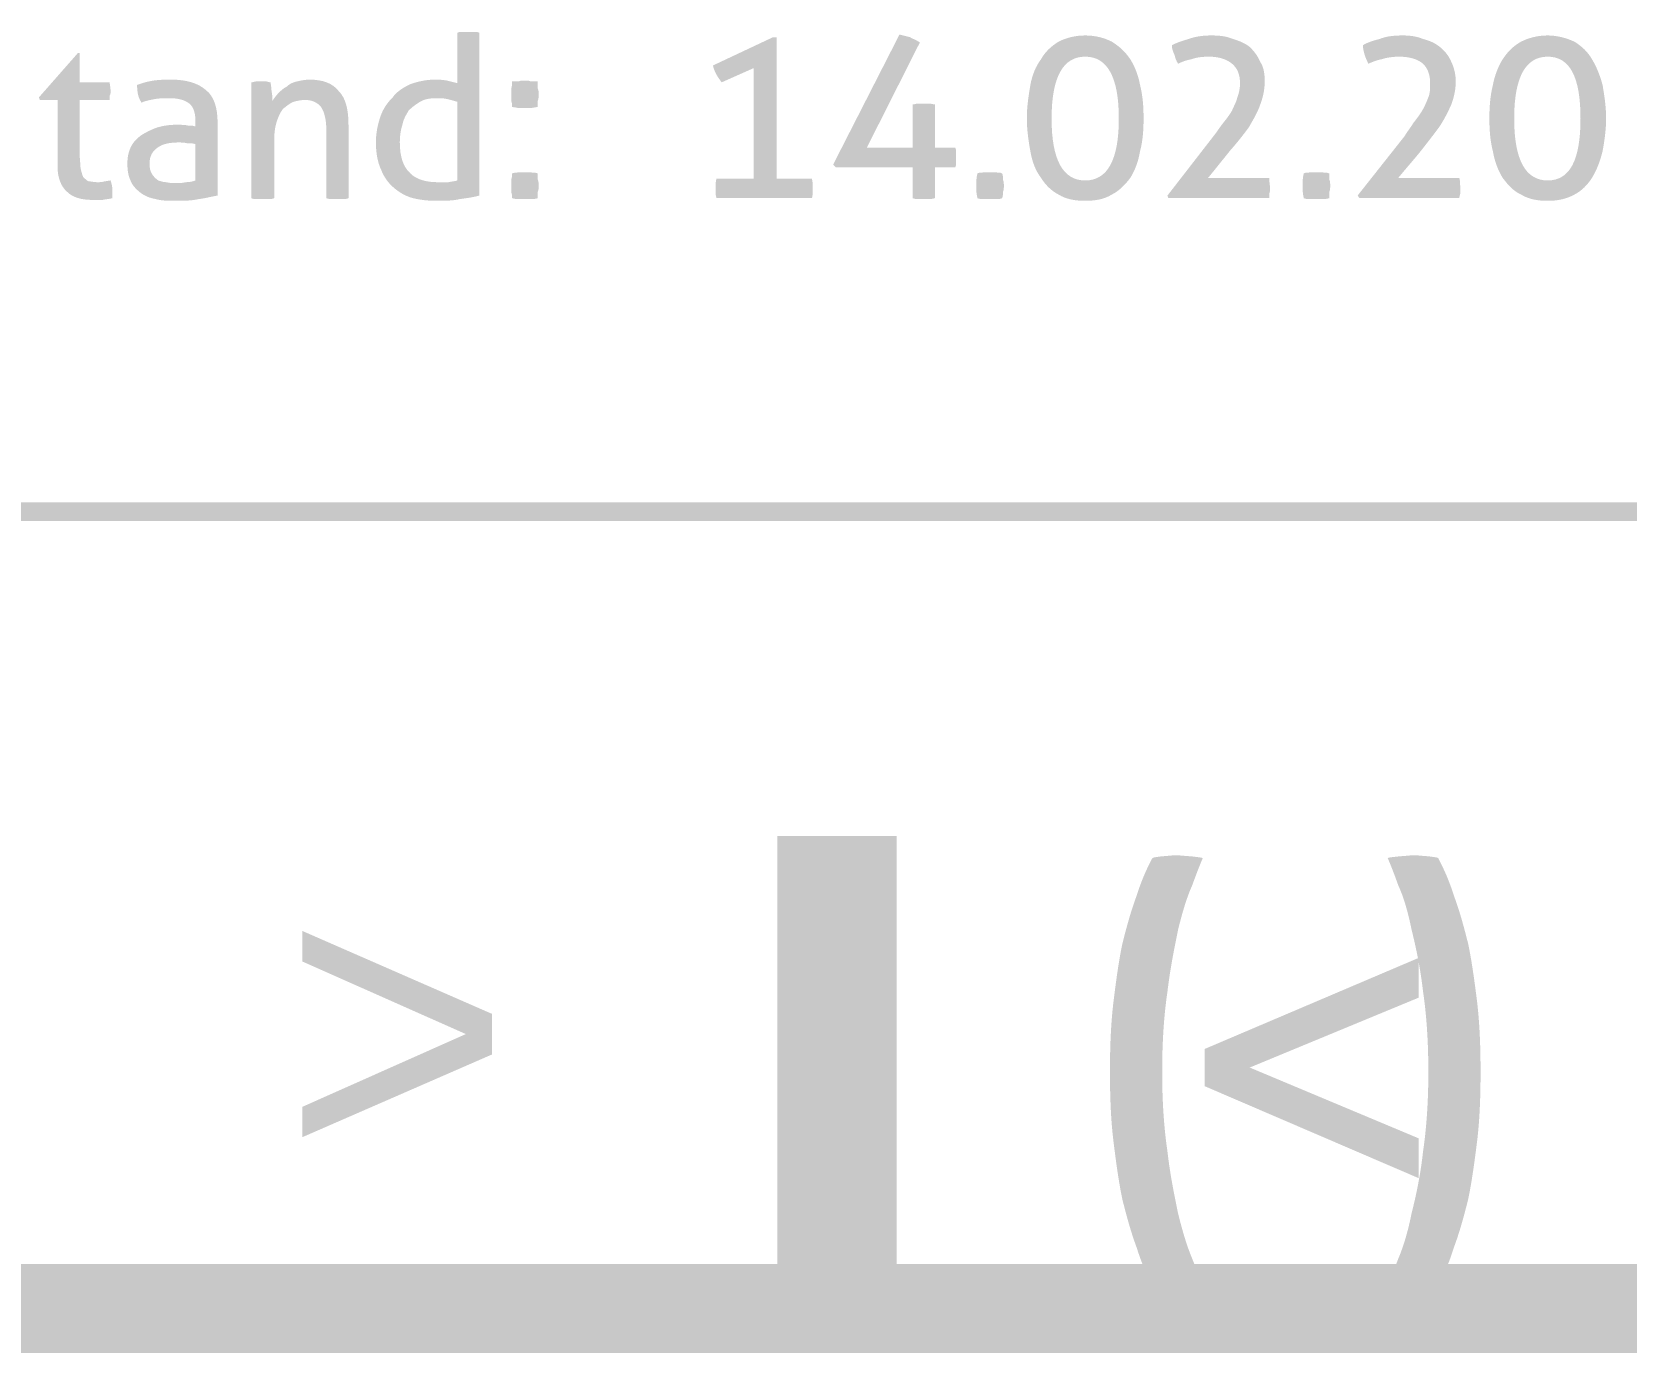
# Model space of a CAD drawing. Header units: millimetres. Extents: x 50 to 239, y 17 to 185.
# Drawn here: x 183.93 to 213.75, y 159.42 to 183.93 of the extents above; entities that cross this region are included whole.
import ezdxf

# ---------------------------------------------------------------- set-up
doc = ezdxf.new("R2010")
doc.units = ezdxf.units.MM
doc.header["$MEASUREMENT"] = 0
doc.layers.get('0').update_dxf_attribs({"linetype": 'CONTINUOUS'})
doc.styles.add('Arial0', font='arial.ttf', dxfattribs={"height": 6.6})

# ---------------------------------------------------------------- blocks, each defined once
blk = doc.blocks.new('MF11F5170')
at = {"true_color": 0x7f7f7f}
h = blk.add_hatch(color=0, dxfattribs=at)
edge = h.paths.add_edge_path()
edge.add_spline(control_points=[(204.891, 160.487), (204.775, 160.685), (204.676, 160.934), (204.593, 161.198), (204.593, 161.198), (204.494, 161.463), (204.411, 161.761), (204.328, 162.092), (204.328, 162.092), (204.262, 162.406), (204.212, 162.77), (204.163, 163.168), (204.163, 163.168), (204.113, 163.565), (204.096, 164.012), (204.096, 164.475), (204.096, 164.475), (204.096, 164.955), (204.113, 165.385), (204.163, 165.799), (204.163, 165.799), (204.212, 166.196), (204.262, 166.56), (204.328, 166.874), (204.328, 166.874), (204.411, 167.205), (204.494, 167.503), (204.593, 167.768), (204.593, 167.768), (204.676, 168.033), (204.775, 168.264), (204.891, 168.479), (204.891, 168.479), (204.924, 168.496), (204.99, 168.496), (205.073, 168.512), (205.073, 168.512), (205.155, 168.512), (205.238, 168.529), (205.337, 168.529), (205.337, 168.529), (205.42, 168.529), (205.519, 168.512), (205.602, 168.512), (205.602, 168.512), (205.701, 168.496), (205.768, 168.496), (205.834, 168.479), (205.834, 168.479), (205.784, 168.363), (205.718, 168.198), (205.635, 167.966), (205.635, 167.966), (205.536, 167.751), (205.453, 167.47), (205.371, 167.139), (205.371, 167.139), (205.304, 166.808), (205.222, 166.411), (205.172, 165.981), (205.172, 165.981), (205.106, 165.534), (205.073, 165.037), (205.073, 164.475), (205.073, 164.475), (205.073, 163.929), (205.106, 163.432), (205.172, 162.986), (205.172, 162.986), (205.222, 162.539), (205.304, 162.158), (205.371, 161.827), (205.371, 161.827), (205.453, 161.496), (205.536, 161.215), (205.635, 160.983), (205.635, 160.983), (205.718, 160.768), (205.784, 160.603), (205.834, 160.487), (205.834, 160.487), (205.768, 160.47), (205.701, 160.454), (205.602, 160.437), (205.602, 160.437), (205.519, 160.437), (205.42, 160.437), (205.337, 160.437), (205.337, 160.437), (205.238, 160.437), (205.155, 160.437), (205.073, 160.437), (205.073, 160.437), (204.99, 160.454), (204.924, 160.47), (204.891, 160.487)], knot_values=[0, 0, 0, 0, 0.010417, 0.010417, 0.010417, 0.010417, 0.020833, 0.020833, 0.020833, 0.020833, 0.03125, 0.03125, 0.03125, 0.03125, 0.041667, 0.041667, 0.041667, 0.041667, 0.052083, 0.052083, 0.052083, 0.052083, 0.0625, 0.0625, 0.0625, 0.0625, 0.072917, 0.072917, 0.072917, 0.072917, 0.083333, 0.083333, 0.083333, 0.083333, 0.09375, 0.09375, 0.09375, 0.09375, 0.104167, 0.104167, 0.104167, 0.104167, 0.114583, 0.114583, 0.114583, 0.114583, 0.125, 0.125, 0.125, 0.125, 0.135417, 0.135417, 0.135417, 0.135417, 0.145833, 0.145833, 0.145833, 0.145833, 0.15625, 0.15625, 0.15625, 0.15625, 0.166667, 0.166667, 0.166667, 0.166667, 0.177083, 0.177083, 0.177083, 0.177083, 0.1875, 0.1875, 0.1875, 0.1875, 0.197917, 0.197917, 0.197917, 0.197917, 0.208333, 0.208333, 0.208333, 0.208333, 0.21875, 0.21875, 0.21875, 0.21875, 0.229167, 0.229167, 0.229167, 0.229167, 0.239583, 0.239583, 0.239583, 0.239583, 1, 1, 1, 1], degree=3, periodic=0)
h = blk.add_hatch(color=0, dxfattribs=at)
edge = h.paths.add_edge_path()
edge.add_spline(control_points=[(209.292, 160.487), (209.342, 160.603), (209.408, 160.768), (209.491, 160.983), (209.491, 160.983), (209.59, 161.215), (209.673, 161.496), (209.739, 161.827), (209.739, 161.827), (209.822, 162.158), (209.905, 162.539), (209.954, 162.986), (209.954, 162.986), (210.02, 163.432), (210.053, 163.929), (210.053, 164.475), (210.053, 164.475), (210.053, 165.037), (210.02, 165.534), (209.954, 165.981), (209.954, 165.981), (209.905, 166.411), (209.822, 166.808), (209.739, 167.139), (209.739, 167.139), (209.673, 167.47), (209.59, 167.751), (209.491, 167.966), (209.491, 167.966), (209.408, 168.198), (209.342, 168.363), (209.292, 168.479), (209.292, 168.479), (209.342, 168.496), (209.425, 168.496), (209.524, 168.512), (209.524, 168.512), (209.607, 168.512), (209.689, 168.529), (209.789, 168.529), (209.789, 168.529), (209.888, 168.529), (209.971, 168.512), (210.053, 168.512), (210.053, 168.512), (210.136, 168.496), (210.202, 168.496), (210.235, 168.479), (210.235, 168.479), (210.351, 168.264), (210.451, 168.033), (210.533, 167.768), (210.533, 167.768), (210.633, 167.503), (210.715, 167.205), (210.798, 166.874), (210.798, 166.874), (210.864, 166.56), (210.914, 166.196), (210.964, 165.799), (210.964, 165.799), (211.013, 165.385), (211.03, 164.955), (211.03, 164.475), (211.03, 164.475), (211.03, 164.012), (211.013, 163.565), (210.964, 163.168), (210.964, 163.168), (210.914, 162.77), (210.864, 162.406), (210.798, 162.092), (210.798, 162.092), (210.715, 161.761), (210.633, 161.463), (210.533, 161.198), (210.533, 161.198), (210.451, 160.934), (210.351, 160.685), (210.235, 160.487), (210.235, 160.487), (210.202, 160.47), (210.136, 160.454), (210.053, 160.437), (210.053, 160.437), (209.971, 160.437), (209.888, 160.437), (209.789, 160.437), (209.789, 160.437), (209.689, 160.437), (209.607, 160.437), (209.524, 160.437), (209.524, 160.437), (209.425, 160.454), (209.342, 160.47), (209.292, 160.487)], knot_values=[0, 0, 0, 0, 0.010417, 0.010417, 0.010417, 0.010417, 0.020833, 0.020833, 0.020833, 0.020833, 0.03125, 0.03125, 0.03125, 0.03125, 0.041667, 0.041667, 0.041667, 0.041667, 0.052083, 0.052083, 0.052083, 0.052083, 0.0625, 0.0625, 0.0625, 0.0625, 0.072917, 0.072917, 0.072917, 0.072917, 0.083333, 0.083333, 0.083333, 0.083333, 0.09375, 0.09375, 0.09375, 0.09375, 0.104167, 0.104167, 0.104167, 0.104167, 0.114583, 0.114583, 0.114583, 0.114583, 0.125, 0.125, 0.125, 0.125, 0.135417, 0.135417, 0.135417, 0.135417, 0.145833, 0.145833, 0.145833, 0.145833, 0.15625, 0.15625, 0.15625, 0.15625, 0.166667, 0.166667, 0.166667, 0.166667, 0.177083, 0.177083, 0.177083, 0.177083, 0.1875, 0.1875, 0.1875, 0.1875, 0.197917, 0.197917, 0.197917, 0.197917, 0.208333, 0.208333, 0.208333, 0.208333, 0.21875, 0.21875, 0.21875, 0.21875, 0.229167, 0.229167, 0.229167, 0.229167, 0.239583, 0.239583, 0.239583, 0.239583, 1, 1, 1, 1], degree=3, periodic=0)

msp = doc.modelspace()

# ---------------------------------------------------------------- hatches: boundary and pattern name
at = {"true_color": 0x000007}
h = msp.add_hatch(color=0, dxfattribs=at)
edge = h.paths.add_edge_path()
edge.add_spline(control_points=[(191.884, 183.918), (191.917, 183.935), (191.951, 183.935), (191.984, 183.935), (191.984, 183.935), (192.033, 183.935), (192.066, 183.935), (192.083, 183.935), (192.083, 183.935), (192.116, 183.935), (192.149, 183.935), (192.199, 183.935), (192.199, 183.935), (192.232, 183.935), (192.265, 183.935), (192.298, 183.918)], knot_values=[0, 0, 0, 0, 0.0625, 0.0625, 0.0625, 0.0625, 0.125, 0.125, 0.125, 0.125, 0.1875, 0.1875, 0.1875, 0.1875, 1, 1, 1, 1], degree=3, periodic=0)
edge.add_line((192.298, 183.918), (192.298, 180.873))
edge.add_spline(control_points=[(192.298, 180.873), (192.182, 180.84), (192.066, 180.824), (191.934, 180.807), (191.934, 180.807), (191.802, 180.774), (191.653, 180.774), (191.487, 180.774), (191.487, 180.774), (191.338, 180.774), (191.189, 180.791), (191.057, 180.824), (191.057, 180.824), (190.925, 180.857), (190.809, 180.923), (190.693, 181.022), (190.693, 181.022), (190.594, 181.105), (190.511, 181.221), (190.461, 181.353), (190.461, 181.353), (190.395, 181.486), (190.362, 181.668), (190.362, 181.866), (190.362, 181.866), (190.362, 182.048), (190.395, 182.197), (190.445, 182.346), (190.445, 182.346), (190.494, 182.495), (190.577, 182.611), (190.676, 182.71), (190.676, 182.71), (190.759, 182.826), (190.875, 182.892), (191.007, 182.958), (191.007, 182.958), (191.156, 183.008), (191.305, 183.041), (191.454, 183.041), (191.454, 183.041), (191.537, 183.041), (191.603, 183.041), (191.686, 183.025), (191.686, 183.025), (191.752, 183.008), (191.818, 182.991), (191.884, 182.975)], knot_values=[0, 0, 0, 0, 0.020833, 0.020833, 0.020833, 0.020833, 0.041667, 0.041667, 0.041667, 0.041667, 0.0625, 0.0625, 0.0625, 0.0625, 0.083333, 0.083333, 0.083333, 0.083333, 0.104167, 0.104167, 0.104167, 0.104167, 0.125, 0.125, 0.125, 0.125, 0.145833, 0.145833, 0.145833, 0.145833, 0.166667, 0.166667, 0.166667, 0.166667, 0.1875, 0.1875, 0.1875, 0.1875, 0.208333, 0.208333, 0.208333, 0.208333, 0.229167, 0.229167, 0.229167, 0.229167, 1, 1, 1, 1], degree=3, periodic=0)
edge.add_line((191.884, 182.975), (191.884, 183.918))
edge = h.paths.add_edge_path()
edge.add_spline(control_points=[(191.884, 182.627), (191.818, 182.644), (191.769, 182.661), (191.702, 182.677), (191.702, 182.677), (191.636, 182.694), (191.57, 182.694), (191.487, 182.694), (191.487, 182.694), (191.371, 182.694), (191.272, 182.677), (191.189, 182.627), (191.189, 182.627), (191.107, 182.578), (191.04, 182.528), (190.974, 182.462), (190.974, 182.462), (190.925, 182.379), (190.875, 182.296), (190.858, 182.197), (190.858, 182.197), (190.825, 182.098), (190.809, 181.982), (190.809, 181.866), (190.809, 181.866), (190.809, 181.601), (190.875, 181.403), (191.007, 181.287), (191.007, 181.287), (191.123, 181.171), (191.305, 181.122), (191.52, 181.122), (191.52, 181.122), (191.586, 181.122), (191.653, 181.122), (191.719, 181.122), (191.719, 181.122), (191.785, 181.138), (191.835, 181.138), (191.884, 181.155)], knot_values=[0, 0, 0, 0, 0.025, 0.025, 0.025, 0.025, 0.05, 0.05, 0.05, 0.05, 0.075, 0.075, 0.075, 0.075, 0.1, 0.1, 0.1, 0.1, 0.125, 0.125, 0.125, 0.125, 0.15, 0.15, 0.15, 0.15, 0.175, 0.175, 0.175, 0.175, 0.2, 0.2, 0.2, 0.2, 0.225, 0.225, 0.225, 0.225, 1, 1, 1, 1], degree=3, periodic=0)
edge.add_line((191.884, 181.155), (191.884, 182.627))
h = msp.add_hatch(color=0, dxfattribs=at)
edge = h.paths.add_edge_path()
edge.add_line((197.428, 181.188), (197.428, 183.256))
edge.add_line((197.428, 183.256), (196.832, 182.991))
edge.add_spline(control_points=[(196.832, 182.991), (196.766, 183.074), (196.7, 183.173), (196.667, 183.306)], knot_values=[0, 0, 0, 0, 1, 1, 1, 1], degree=3, periodic=0)
edge.add_line((196.667, 183.306), (197.792, 183.835))
edge.add_line((197.792, 183.835), (197.858, 183.835))
edge.add_line((197.858, 183.835), (197.858, 181.188))
edge.add_line((197.858, 181.188), (198.52, 181.188))
edge.add_spline(control_points=[(198.52, 181.188), (198.536, 181.122), (198.536, 181.055), (198.536, 181.006), (198.536, 181.006), (198.536, 180.94), (198.536, 180.873), (198.52, 180.824)], knot_values=[0, 0, 0, 0, 0.125, 0.125, 0.125, 0.125, 1, 1, 1, 1], degree=3, periodic=0)
edge.add_line((198.52, 180.824), (196.733, 180.824))
edge.add_spline(control_points=[(196.733, 180.824), (196.733, 180.857), (196.716, 180.873), (196.716, 180.906), (196.716, 180.906), (196.716, 180.94), (196.716, 180.973), (196.716, 181.006), (196.716, 181.006), (196.716, 181.055), (196.716, 181.122), (196.733, 181.188)], knot_values=[0, 0, 0, 0, 0.083333, 0.083333, 0.083333, 0.083333, 0.166667, 0.166667, 0.166667, 0.166667, 1, 1, 1, 1], degree=3, periodic=0)
edge.add_line((196.733, 181.188), (197.428, 181.188))
h = msp.add_hatch(color=0, dxfattribs=at)
edge = h.paths.add_edge_path()
edge.add_line((198.967, 181.403), (198.917, 181.453))
edge.add_line((198.917, 181.453), (200.158, 183.885))
edge.add_spline(control_points=[(200.158, 183.885), (200.224, 183.868), (200.29, 183.852), (200.357, 183.835), (200.357, 183.835), (200.406, 183.802), (200.472, 183.786), (200.539, 183.736)], knot_values=[0, 0, 0, 0, 0.125, 0.125, 0.125, 0.125, 1, 1, 1, 1], degree=3, periodic=0)
edge.add_line((200.539, 183.736), (199.546, 181.767))
edge.add_line((199.546, 181.767), (200.406, 181.767))
edge.add_line((200.406, 181.767), (200.406, 182.578))
edge.add_spline(control_points=[(200.406, 182.578), (200.439, 182.578), (200.472, 182.594), (200.506, 182.594), (200.506, 182.594), (200.539, 182.594), (200.572, 182.594), (200.605, 182.594), (200.605, 182.594), (200.638, 182.594), (200.671, 182.594), (200.704, 182.594), (200.704, 182.594), (200.754, 182.594), (200.787, 182.578), (200.82, 182.578)], knot_values=[0, 0, 0, 0, 0.0625, 0.0625, 0.0625, 0.0625, 0.125, 0.125, 0.125, 0.125, 0.1875, 0.1875, 0.1875, 0.1875, 1, 1, 1, 1], degree=3, periodic=0)
edge.add_line((200.82, 182.578), (200.82, 181.767))
edge.add_line((200.82, 181.767), (201.201, 181.767))
edge.add_spline(control_points=[(201.201, 181.767), (201.217, 181.734), (201.217, 181.717), (201.217, 181.684), (201.217, 181.684), (201.217, 181.651), (201.217, 181.618), (201.217, 181.585), (201.217, 181.585), (201.217, 181.552), (201.217, 181.519), (201.217, 181.486), (201.217, 181.486), (201.217, 181.453), (201.217, 181.436), (201.201, 181.403)], knot_values=[0, 0, 0, 0, 0.0625, 0.0625, 0.0625, 0.0625, 0.125, 0.125, 0.125, 0.125, 0.1875, 0.1875, 0.1875, 0.1875, 1, 1, 1, 1], degree=3, periodic=0)
edge.add_line((201.201, 181.403), (200.82, 181.403))
edge.add_line((200.82, 181.403), (200.82, 180.824))
edge.add_spline(control_points=[(200.82, 180.824), (200.77, 180.807), (200.737, 180.807), (200.704, 180.807), (200.704, 180.807), (200.671, 180.807), (200.638, 180.807), (200.605, 180.807), (200.605, 180.807), (200.572, 180.807), (200.539, 180.807), (200.506, 180.807), (200.506, 180.807), (200.472, 180.807), (200.439, 180.807), (200.406, 180.824)], knot_values=[0, 0, 0, 0, 0.0625, 0.0625, 0.0625, 0.0625, 0.125, 0.125, 0.125, 0.125, 0.1875, 0.1875, 0.1875, 0.1875, 1, 1, 1, 1], degree=3, periodic=0)
edge.add_line((200.406, 180.824), (200.406, 181.403))
edge.add_line((200.406, 181.403), (198.967, 181.403))
h = msp.add_hatch(color=0, dxfattribs=at)
edge = h.paths.add_edge_path()
edge.add_spline(control_points=[(204.725, 182.313), (204.725, 182.098), (204.709, 181.883), (204.659, 181.701), (204.659, 181.701), (204.626, 181.502), (204.56, 181.337), (204.477, 181.204), (204.477, 181.204), (204.378, 181.072), (204.262, 180.956), (204.129, 180.89), (204.129, 180.89), (203.997, 180.807), (203.832, 180.774), (203.633, 180.774), (203.633, 180.774), (203.434, 180.774), (203.269, 180.807), (203.137, 180.89), (203.137, 180.89), (203.004, 180.956), (202.888, 181.072), (202.806, 181.204), (202.806, 181.204), (202.706, 181.337), (202.64, 181.502), (202.607, 181.701), (202.607, 181.701), (202.574, 181.883), (202.541, 182.098), (202.541, 182.313), (202.541, 182.313), (202.541, 182.545), (202.574, 182.743), (202.607, 182.942), (202.607, 182.942), (202.64, 183.124), (202.706, 183.289), (202.806, 183.422), (202.806, 183.422), (202.888, 183.571), (203.004, 183.67), (203.137, 183.753), (203.137, 183.753), (203.269, 183.819), (203.434, 183.868), (203.633, 183.868), (203.633, 183.868), (203.832, 183.868), (203.997, 183.819), (204.129, 183.753), (204.129, 183.753), (204.262, 183.67), (204.378, 183.571), (204.477, 183.422), (204.477, 183.422), (204.56, 183.289), (204.626, 183.124), (204.659, 182.942), (204.659, 182.942), (204.709, 182.743), (204.725, 182.545), (204.725, 182.313)], knot_values=[0, 0, 0, 0, 0.015625, 0.015625, 0.015625, 0.015625, 0.03125, 0.03125, 0.03125, 0.03125, 0.046875, 0.046875, 0.046875, 0.046875, 0.0625, 0.0625, 0.0625, 0.0625, 0.078125, 0.078125, 0.078125, 0.078125, 0.09375, 0.09375, 0.09375, 0.09375, 0.109375, 0.109375, 0.109375, 0.109375, 0.125, 0.125, 0.125, 0.125, 0.140625, 0.140625, 0.140625, 0.140625, 0.15625, 0.15625, 0.15625, 0.15625, 0.171875, 0.171875, 0.171875, 0.171875, 0.1875, 0.1875, 0.1875, 0.1875, 0.203125, 0.203125, 0.203125, 0.203125, 0.21875, 0.21875, 0.21875, 0.21875, 0.234375, 0.234375, 0.234375, 0.234375, 1, 1, 1, 1], degree=3, periodic=0)
edge = h.paths.add_edge_path()
edge.add_spline(control_points=[(203.633, 183.471), (203.219, 183.471), (203.004, 183.091), (203.004, 182.313), (203.004, 182.313), (203.004, 181.535), (203.219, 181.155), (203.633, 181.155), (203.633, 181.155), (204.047, 181.155), (204.262, 181.535), (204.262, 182.313), (204.262, 182.313), (204.262, 183.091), (204.047, 183.471), (203.633, 183.471)], knot_values=[0, 0, 0, 0, 0.0625, 0.0625, 0.0625, 0.0625, 0.125, 0.125, 0.125, 0.125, 0.1875, 0.1875, 0.1875, 0.1875, 1, 1, 1, 1], degree=3, periodic=0)
h = msp.add_hatch(color=0, dxfattribs=at)
edge = h.paths.add_edge_path()
edge.add_line((205.172, 180.873), (206.032, 181.982))
edge.add_spline(control_points=[(206.032, 181.982), (206.099, 182.065), (206.148, 182.148), (206.214, 182.23), (206.214, 182.23), (206.281, 182.313), (206.33, 182.379), (206.38, 182.462), (206.38, 182.462), (206.413, 182.545), (206.463, 182.627), (206.479, 182.71), (206.479, 182.71), (206.512, 182.793), (206.529, 182.876), (206.529, 182.975), (206.529, 182.975), (206.529, 183.14), (206.479, 183.256), (206.38, 183.339), (206.38, 183.339), (206.281, 183.422), (206.132, 183.471), (205.95, 183.471), (205.95, 183.471), (205.817, 183.471), (205.701, 183.455), (205.619, 183.422), (205.619, 183.422), (205.519, 183.405), (205.437, 183.372), (205.371, 183.339), (205.371, 183.339), (205.337, 183.389), (205.321, 183.438), (205.304, 183.504), (205.304, 183.504), (205.271, 183.571), (205.255, 183.62), (205.255, 183.686), (205.255, 183.686), (205.354, 183.736), (205.453, 183.769), (205.569, 183.802), (205.569, 183.802), (205.701, 183.852), (205.85, 183.868), (205.999, 183.868), (205.999, 183.868), (206.148, 183.868), (206.281, 183.852), (206.396, 183.802), (206.396, 183.802), (206.512, 183.769), (206.628, 183.72), (206.711, 183.653), (206.711, 183.653), (206.794, 183.571), (206.86, 183.488), (206.909, 183.372), (206.909, 183.372), (206.976, 183.273), (206.992, 183.14), (206.992, 183.008), (206.992, 183.008), (206.992, 182.859), (206.959, 182.71), (206.909, 182.578), (206.909, 182.578), (206.86, 182.429), (206.777, 182.296), (206.694, 182.148), (206.694, 182.148), (206.595, 182.015), (206.479, 181.866), (206.347, 181.717), (206.347, 181.717), (206.214, 181.552), (206.082, 181.386), (205.933, 181.204)], knot_values=[0, 0, 0, 0, 0.0125, 0.0125, 0.0125, 0.0125, 0.025, 0.025, 0.025, 0.025, 0.0375, 0.0375, 0.0375, 0.0375, 0.05, 0.05, 0.05, 0.05, 0.0625, 0.0625, 0.0625, 0.0625, 0.075, 0.075, 0.075, 0.075, 0.0875, 0.0875, 0.0875, 0.0875, 0.1, 0.1, 0.1, 0.1, 0.1125, 0.1125, 0.1125, 0.1125, 0.125, 0.125, 0.125, 0.125, 0.1375, 0.1375, 0.1375, 0.1375, 0.15, 0.15, 0.15, 0.15, 0.1625, 0.1625, 0.1625, 0.1625, 0.175, 0.175, 0.175, 0.175, 0.1875, 0.1875, 0.1875, 0.1875, 0.2, 0.2, 0.2, 0.2, 0.2125, 0.2125, 0.2125, 0.2125, 0.225, 0.225, 0.225, 0.225, 0.2375, 0.2375, 0.2375, 0.2375, 1, 1, 1, 1], degree=3, periodic=0)
edge.add_line((205.933, 181.204), (207.075, 181.204))
edge.add_spline(control_points=[(207.075, 181.204), (207.075, 181.138), (207.091, 181.072), (207.091, 181.006), (207.091, 181.006), (207.091, 180.973), (207.091, 180.94), (207.075, 180.906), (207.075, 180.906), (207.075, 180.89), (207.075, 180.857), (207.075, 180.824)], knot_values=[0, 0, 0, 0, 0.083333, 0.083333, 0.083333, 0.083333, 0.166667, 0.166667, 0.166667, 0.166667, 1, 1, 1, 1], degree=3, periodic=0)
edge.add_line((207.075, 180.824), (205.189, 180.824))
edge.add_line((205.189, 180.824), (205.172, 180.873))
h = msp.add_hatch(color=0, dxfattribs=at)
edge = h.paths.add_edge_path()
edge.add_line((208.73, 180.873), (209.607, 181.982))
edge.add_spline(control_points=[(209.607, 181.982), (209.656, 182.065), (209.723, 182.148), (209.772, 182.23), (209.772, 182.23), (209.838, 182.313), (209.888, 182.379), (209.938, 182.462), (209.938, 182.462), (209.987, 182.545), (210.02, 182.627), (210.053, 182.71), (210.053, 182.71), (210.087, 182.793), (210.087, 182.876), (210.087, 182.975), (210.087, 182.975), (210.087, 183.14), (210.037, 183.256), (209.954, 183.339), (209.954, 183.339), (209.855, 183.422), (209.706, 183.471), (209.507, 183.471), (209.507, 183.471), (209.392, 183.471), (209.276, 183.455), (209.176, 183.422), (209.176, 183.422), (209.077, 183.405), (209.011, 183.372), (208.928, 183.339), (208.928, 183.339), (208.912, 183.389), (208.879, 183.438), (208.862, 183.504), (208.862, 183.504), (208.845, 183.571), (208.829, 183.62), (208.829, 183.686), (208.829, 183.686), (208.912, 183.736), (209.011, 183.769), (209.143, 183.802), (209.143, 183.802), (209.259, 183.852), (209.408, 183.868), (209.574, 183.868), (209.574, 183.868), (209.706, 183.868), (209.838, 183.852), (209.954, 183.802), (209.954, 183.802), (210.087, 183.769), (210.186, 183.72), (210.269, 183.653), (210.269, 183.653), (210.368, 183.571), (210.434, 183.488), (210.484, 183.372), (210.484, 183.372), (210.533, 183.273), (210.566, 183.14), (210.566, 183.008), (210.566, 183.008), (210.566, 182.859), (210.533, 182.71), (210.484, 182.578), (210.484, 182.578), (210.417, 182.429), (210.351, 182.296), (210.252, 182.148), (210.252, 182.148), (210.153, 182.015), (210.037, 181.866), (209.921, 181.717), (209.921, 181.717), (209.789, 181.552), (209.64, 181.386), (209.491, 181.204)], knot_values=[0, 0, 0, 0, 0.0125, 0.0125, 0.0125, 0.0125, 0.025, 0.025, 0.025, 0.025, 0.0375, 0.0375, 0.0375, 0.0375, 0.05, 0.05, 0.05, 0.05, 0.0625, 0.0625, 0.0625, 0.0625, 0.075, 0.075, 0.075, 0.075, 0.0875, 0.0875, 0.0875, 0.0875, 0.1, 0.1, 0.1, 0.1, 0.1125, 0.1125, 0.1125, 0.1125, 0.125, 0.125, 0.125, 0.125, 0.1375, 0.1375, 0.1375, 0.1375, 0.15, 0.15, 0.15, 0.15, 0.1625, 0.1625, 0.1625, 0.1625, 0.175, 0.175, 0.175, 0.175, 0.1875, 0.1875, 0.1875, 0.1875, 0.2, 0.2, 0.2, 0.2, 0.2125, 0.2125, 0.2125, 0.2125, 0.225, 0.225, 0.225, 0.225, 0.2375, 0.2375, 0.2375, 0.2375, 1, 1, 1, 1], degree=3, periodic=0)
edge.add_line((209.491, 181.204), (210.633, 181.204))
edge.add_spline(control_points=[(210.633, 181.204), (210.649, 181.138), (210.649, 181.072), (210.649, 181.006), (210.649, 181.006), (210.649, 180.973), (210.649, 180.94), (210.649, 180.906), (210.649, 180.906), (210.649, 180.89), (210.633, 180.857), (210.633, 180.824)], knot_values=[0, 0, 0, 0, 0.083333, 0.083333, 0.083333, 0.083333, 0.166667, 0.166667, 0.166667, 0.166667, 1, 1, 1, 1], degree=3, periodic=0)
edge.add_line((210.633, 180.824), (208.763, 180.824))
edge.add_line((208.763, 180.824), (208.73, 180.873))
h = msp.add_hatch(color=0, dxfattribs=at)
edge = h.paths.add_edge_path()
edge.add_spline(control_points=[(213.379, 182.313), (213.379, 182.098), (213.346, 181.883), (213.313, 181.701), (213.313, 181.701), (213.264, 181.502), (213.197, 181.337), (213.115, 181.204), (213.115, 181.204), (213.032, 181.072), (212.916, 180.956), (212.784, 180.89), (212.784, 180.89), (212.635, 180.807), (212.469, 180.774), (212.287, 180.774), (212.287, 180.774), (212.089, 180.774), (211.923, 180.807), (211.791, 180.89), (211.791, 180.89), (211.642, 180.956), (211.543, 181.072), (211.443, 181.204), (211.443, 181.204), (211.361, 181.337), (211.295, 181.502), (211.261, 181.701), (211.261, 181.701), (211.212, 181.883), (211.195, 182.098), (211.195, 182.313), (211.195, 182.313), (211.195, 182.545), (211.212, 182.743), (211.261, 182.942), (211.261, 182.942), (211.295, 183.124), (211.361, 183.289), (211.443, 183.422), (211.443, 183.422), (211.543, 183.571), (211.642, 183.67), (211.791, 183.753), (211.791, 183.753), (211.923, 183.819), (212.089, 183.868), (212.287, 183.868), (212.287, 183.868), (212.469, 183.868), (212.635, 183.819), (212.784, 183.753), (212.784, 183.753), (212.916, 183.67), (213.032, 183.571), (213.115, 183.422), (213.115, 183.422), (213.197, 183.289), (213.264, 183.124), (213.313, 182.942), (213.313, 182.942), (213.346, 182.743), (213.379, 182.545), (213.379, 182.313)], knot_values=[0, 0, 0, 0, 0.015625, 0.015625, 0.015625, 0.015625, 0.03125, 0.03125, 0.03125, 0.03125, 0.046875, 0.046875, 0.046875, 0.046875, 0.0625, 0.0625, 0.0625, 0.0625, 0.078125, 0.078125, 0.078125, 0.078125, 0.09375, 0.09375, 0.09375, 0.09375, 0.109375, 0.109375, 0.109375, 0.109375, 0.125, 0.125, 0.125, 0.125, 0.140625, 0.140625, 0.140625, 0.140625, 0.15625, 0.15625, 0.15625, 0.15625, 0.171875, 0.171875, 0.171875, 0.171875, 0.1875, 0.1875, 0.1875, 0.1875, 0.203125, 0.203125, 0.203125, 0.203125, 0.21875, 0.21875, 0.21875, 0.21875, 0.234375, 0.234375, 0.234375, 0.234375, 1, 1, 1, 1], degree=3, periodic=0)
edge = h.paths.add_edge_path()
edge.add_spline(control_points=[(212.287, 183.471), (211.874, 183.471), (211.659, 183.091), (211.659, 182.313), (211.659, 182.313), (211.659, 181.535), (211.874, 181.155), (212.287, 181.155), (212.287, 181.155), (212.701, 181.155), (212.9, 181.535), (212.9, 182.313), (212.9, 182.313), (212.9, 183.091), (212.701, 183.471), (212.287, 183.471)], knot_values=[0, 0, 0, 0, 0.0625, 0.0625, 0.0625, 0.0625, 0.125, 0.125, 0.125, 0.125, 0.1875, 0.1875, 0.1875, 0.1875, 1, 1, 1, 1], degree=3, periodic=0)
h = msp.add_hatch(color=0, dxfattribs=at)
edge = h.paths.add_edge_path()
edge.add_line((184.405, 182.661), (184.074, 182.661))
edge.add_line((184.074, 182.661), (184.057, 182.71))
edge.add_line((184.057, 182.71), (184.785, 183.538))
edge.add_line((184.785, 183.538), (184.819, 183.538))
edge.add_line((184.819, 183.538), (184.819, 182.991))
edge.add_line((184.819, 182.991), (185.381, 182.991))
edge.add_spline(control_points=[(185.381, 182.991), (185.381, 182.942), (185.398, 182.892), (185.398, 182.826), (185.398, 182.826), (185.398, 182.793), (185.398, 182.776), (185.381, 182.743), (185.381, 182.743), (185.381, 182.71), (185.381, 182.694), (185.381, 182.661)], knot_values=[0, 0, 0, 0, 0.083333, 0.083333, 0.083333, 0.083333, 0.166667, 0.166667, 0.166667, 0.166667, 1, 1, 1, 1], degree=3, periodic=0)
edge.add_line((185.381, 182.661), (184.819, 182.661))
edge.add_line((184.819, 182.661), (184.819, 181.668))
edge.add_spline(control_points=[(184.819, 181.668), (184.819, 181.552), (184.835, 181.453), (184.835, 181.386), (184.835, 181.386), (184.852, 181.32), (184.868, 181.254), (184.885, 181.221), (184.885, 181.221), (184.918, 181.188), (184.951, 181.155), (184.984, 181.138), (184.984, 181.138), (185.034, 181.138), (185.083, 181.122), (185.15, 181.122), (185.15, 181.122), (185.183, 181.122), (185.232, 181.122), (185.282, 181.138), (185.282, 181.138), (185.315, 181.138), (185.365, 181.155), (185.398, 181.155), (185.398, 181.155), (185.414, 181.105), (185.431, 181.039), (185.431, 180.989), (185.431, 180.989), (185.431, 180.923), (185.431, 180.873), (185.431, 180.824), (185.431, 180.824), (185.381, 180.807), (185.315, 180.807), (185.249, 180.791), (185.249, 180.791), (185.199, 180.791), (185.133, 180.791), (185.05, 180.791), (185.05, 180.791), (184.852, 180.791), (184.686, 180.84), (184.587, 180.94), (184.587, 180.94), (184.471, 181.039), (184.405, 181.204), (184.405, 181.419)], knot_values=[0, 0, 0, 0, 0.020833, 0.020833, 0.020833, 0.020833, 0.041667, 0.041667, 0.041667, 0.041667, 0.0625, 0.0625, 0.0625, 0.0625, 0.083333, 0.083333, 0.083333, 0.083333, 0.104167, 0.104167, 0.104167, 0.104167, 0.125, 0.125, 0.125, 0.125, 0.145833, 0.145833, 0.145833, 0.145833, 0.166667, 0.166667, 0.166667, 0.166667, 0.1875, 0.1875, 0.1875, 0.1875, 0.208333, 0.208333, 0.208333, 0.208333, 0.229167, 0.229167, 0.229167, 0.229167, 1, 1, 1, 1], degree=3, periodic=0)
edge.add_line((184.405, 181.419), (184.405, 182.661))
h = msp.add_hatch(color=0, dxfattribs=at)
edge = h.paths.add_edge_path()
edge.add_spline(control_points=[(186.986, 181.833), (186.953, 181.85), (186.904, 181.85), (186.837, 181.85), (186.837, 181.85), (186.771, 181.866), (186.705, 181.866), (186.672, 181.866), (186.672, 181.866), (186.49, 181.866), (186.357, 181.833), (186.275, 181.767), (186.275, 181.767), (186.175, 181.701), (186.126, 181.601), (186.126, 181.469), (186.126, 181.469), (186.126, 181.386), (186.142, 181.32), (186.175, 181.271), (186.175, 181.271), (186.209, 181.221), (186.242, 181.188), (186.291, 181.155), (186.291, 181.155), (186.341, 181.138), (186.391, 181.122), (186.44, 181.122), (186.44, 181.122), (186.506, 181.105), (186.556, 181.105), (186.606, 181.105), (186.606, 181.105), (186.672, 181.105), (186.738, 181.105), (186.804, 181.122), (186.804, 181.122), (186.887, 181.122), (186.937, 181.138), (186.986, 181.155)], knot_values=[0, 0, 0, 0, 0.025, 0.025, 0.025, 0.025, 0.05, 0.05, 0.05, 0.05, 0.075, 0.075, 0.075, 0.075, 0.1, 0.1, 0.1, 0.1, 0.125, 0.125, 0.125, 0.125, 0.15, 0.15, 0.15, 0.15, 0.175, 0.175, 0.175, 0.175, 0.2, 0.2, 0.2, 0.2, 0.225, 0.225, 0.225, 0.225, 1, 1, 1, 1], degree=3, periodic=0)
edge = h.paths.add_edge_path()
edge.add_spline(control_points=[(186.986, 182.247), (186.986, 182.412), (186.953, 182.528), (186.87, 182.594), (186.87, 182.594), (186.788, 182.661), (186.655, 182.694), (186.506, 182.694), (186.506, 182.694), (186.407, 182.694), (186.308, 182.694), (186.225, 182.677), (186.225, 182.677), (186.142, 182.661), (186.043, 182.644), (185.977, 182.611), (185.977, 182.611), (185.911, 182.71), (185.894, 182.809), (185.894, 182.942), (185.894, 182.942), (185.977, 182.975), (186.093, 183.008), (186.209, 183.025), (186.209, 183.025), (186.324, 183.041), (186.44, 183.041), (186.54, 183.041), (186.54, 183.041), (186.821, 183.041), (187.036, 182.975), (187.185, 182.843), (187.185, 182.843), (187.334, 182.727), (187.4, 182.512), (187.4, 182.23)], knot_values=[0, 0, 0, 0, 0.027778, 0.027778, 0.027778, 0.027778, 0.055556, 0.055556, 0.055556, 0.055556, 0.083333, 0.083333, 0.083333, 0.083333, 0.111111, 0.111111, 0.111111, 0.111111, 0.138889, 0.138889, 0.138889, 0.138889, 0.166667, 0.166667, 0.166667, 0.166667, 0.194444, 0.194444, 0.194444, 0.194444, 0.222222, 0.222222, 0.222222, 0.222222, 1, 1, 1, 1], degree=3, periodic=0)
edge.add_line((187.4, 182.23), (187.4, 180.873))
edge.add_spline(control_points=[(187.4, 180.873), (187.301, 180.857), (187.185, 180.824), (187.052, 180.807), (187.052, 180.807), (186.904, 180.774), (186.755, 180.774), (186.606, 180.774), (186.606, 180.774), (186.473, 180.774), (186.357, 180.774), (186.242, 180.807), (186.242, 180.807), (186.126, 180.824), (186.027, 180.873), (185.96, 180.923), (185.96, 180.923), (185.878, 180.989), (185.811, 181.055), (185.778, 181.138), (185.778, 181.138), (185.729, 181.237), (185.712, 181.337), (185.712, 181.469), (185.712, 181.469), (185.712, 181.585), (185.729, 181.684), (185.778, 181.783), (185.778, 181.783), (185.828, 181.883), (185.894, 181.949), (185.993, 182.015), (185.993, 182.015), (186.076, 182.065), (186.175, 182.114), (186.275, 182.148), (186.275, 182.148), (186.391, 182.181), (186.506, 182.197), (186.622, 182.197), (186.622, 182.197), (186.722, 182.197), (186.788, 182.197), (186.854, 182.181), (186.854, 182.181), (186.904, 182.181), (186.953, 182.181), (186.986, 182.164)], knot_values=[0, 0, 0, 0, 0.020833, 0.020833, 0.020833, 0.020833, 0.041667, 0.041667, 0.041667, 0.041667, 0.0625, 0.0625, 0.0625, 0.0625, 0.083333, 0.083333, 0.083333, 0.083333, 0.104167, 0.104167, 0.104167, 0.104167, 0.125, 0.125, 0.125, 0.125, 0.145833, 0.145833, 0.145833, 0.145833, 0.166667, 0.166667, 0.166667, 0.166667, 0.1875, 0.1875, 0.1875, 0.1875, 0.208333, 0.208333, 0.208333, 0.208333, 0.229167, 0.229167, 0.229167, 0.229167, 1, 1, 1, 1], degree=3, periodic=0)
edge.add_line((186.986, 182.164), (186.986, 182.247))
h = msp.add_hatch(color=0, dxfattribs=at)
edge = h.paths.add_edge_path()
edge.add_spline(control_points=[(188.029, 182.991), (188.062, 182.991), (188.095, 183.008), (188.128, 183.008), (188.128, 183.008), (188.161, 183.008), (188.178, 183.008), (188.211, 183.008), (188.211, 183.008), (188.244, 183.008), (188.277, 183.008), (188.31, 183.008), (188.31, 183.008), (188.327, 183.008), (188.36, 182.991), (188.393, 182.991), (188.393, 182.991), (188.393, 182.942), (188.409, 182.892), (188.409, 182.826), (188.409, 182.826), (188.426, 182.743), (188.426, 182.694), (188.426, 182.644), (188.426, 182.644), (188.459, 182.694), (188.492, 182.743), (188.542, 182.793), (188.542, 182.793), (188.575, 182.826), (188.624, 182.876), (188.691, 182.909), (188.691, 182.909), (188.74, 182.958), (188.807, 182.991), (188.889, 183.008), (188.889, 183.008), (188.955, 183.025), (189.038, 183.041), (189.121, 183.041), (189.121, 183.041), (189.369, 183.041), (189.551, 182.975), (189.667, 182.826), (189.667, 182.826), (189.799, 182.694), (189.849, 182.478), (189.849, 182.197)], knot_values=[0, 0, 0, 0, 0.020833, 0.020833, 0.020833, 0.020833, 0.041667, 0.041667, 0.041667, 0.041667, 0.0625, 0.0625, 0.0625, 0.0625, 0.083333, 0.083333, 0.083333, 0.083333, 0.104167, 0.104167, 0.104167, 0.104167, 0.125, 0.125, 0.125, 0.125, 0.145833, 0.145833, 0.145833, 0.145833, 0.166667, 0.166667, 0.166667, 0.166667, 0.1875, 0.1875, 0.1875, 0.1875, 0.208333, 0.208333, 0.208333, 0.208333, 0.229167, 0.229167, 0.229167, 0.229167, 1, 1, 1, 1], degree=3, periodic=0)
edge.add_line((189.849, 182.197), (189.849, 180.824))
edge.add_spline(control_points=[(189.849, 180.824), (189.816, 180.807), (189.783, 180.807), (189.75, 180.807), (189.75, 180.807), (189.7, 180.807), (189.667, 180.807), (189.634, 180.807), (189.634, 180.807), (189.601, 180.807), (189.568, 180.807), (189.535, 180.807), (189.535, 180.807), (189.502, 180.807), (189.468, 180.807), (189.435, 180.824)], knot_values=[0, 0, 0, 0, 0.0625, 0.0625, 0.0625, 0.0625, 0.125, 0.125, 0.125, 0.125, 0.1875, 0.1875, 0.1875, 0.1875, 1, 1, 1, 1], degree=3, periodic=0)
edge.add_line((189.435, 180.824), (189.435, 182.081))
edge.add_spline(control_points=[(189.435, 182.081), (189.435, 182.28), (189.402, 182.429), (189.336, 182.528), (189.336, 182.528), (189.27, 182.611), (189.171, 182.661), (189.038, 182.661), (189.038, 182.661), (188.955, 182.661), (188.889, 182.644), (188.823, 182.627), (188.823, 182.627), (188.74, 182.594), (188.691, 182.545), (188.624, 182.495), (188.624, 182.495), (188.575, 182.429), (188.542, 182.363), (188.509, 182.263), (188.509, 182.263), (188.476, 182.164), (188.459, 182.048), (188.459, 181.916)], knot_values=[0, 0, 0, 0, 0.041667, 0.041667, 0.041667, 0.041667, 0.083333, 0.083333, 0.083333, 0.083333, 0.125, 0.125, 0.125, 0.125, 0.166667, 0.166667, 0.166667, 0.166667, 0.208333, 0.208333, 0.208333, 0.208333, 1, 1, 1, 1], degree=3, periodic=0)
edge.add_line((188.459, 181.916), (188.459, 180.824))
edge.add_spline(control_points=[(188.459, 180.824), (188.426, 180.807), (188.393, 180.807), (188.343, 180.807), (188.343, 180.807), (188.31, 180.807), (188.277, 180.807), (188.244, 180.807), (188.244, 180.807), (188.211, 180.807), (188.178, 180.807), (188.145, 180.807), (188.145, 180.807), (188.095, 180.807), (188.062, 180.807), (188.029, 180.824)], knot_values=[0, 0, 0, 0, 0.0625, 0.0625, 0.0625, 0.0625, 0.125, 0.125, 0.125, 0.125, 0.1875, 0.1875, 0.1875, 0.1875, 1, 1, 1, 1], degree=3, periodic=0)
edge.add_line((188.029, 180.824), (188.029, 182.991))
h = msp.add_hatch(color=0, dxfattribs=at)
edge = h.paths.add_edge_path()
edge.add_spline(control_points=[(192.91, 182.528), (192.91, 182.561), (192.91, 182.611), (192.894, 182.644), (192.894, 182.644), (192.894, 182.677), (192.894, 182.727), (192.894, 182.76), (192.894, 182.76), (192.894, 182.793), (192.894, 182.843), (192.894, 182.876), (192.894, 182.876), (192.91, 182.925), (192.91, 182.958), (192.91, 183.008), (192.91, 183.008), (192.96, 183.008), (192.993, 183.008), (193.026, 183.008), (193.026, 183.008), (193.076, 183.025), (193.109, 183.025), (193.142, 183.025), (193.142, 183.025), (193.192, 183.025), (193.225, 183.025), (193.258, 183.008), (193.258, 183.008), (193.307, 183.008), (193.341, 183.008), (193.39, 183.008), (193.39, 183.008), (193.39, 182.958), (193.39, 182.925), (193.39, 182.876), (193.39, 182.876), (193.407, 182.843), (193.407, 182.809), (193.407, 182.76), (193.407, 182.76), (193.407, 182.727), (193.407, 182.677), (193.39, 182.644), (193.39, 182.644), (193.39, 182.611), (193.39, 182.561), (193.39, 182.528), (193.39, 182.528), (193.341, 182.528), (193.307, 182.512), (193.274, 182.512), (193.274, 182.512), (193.225, 182.512), (193.192, 182.512), (193.158, 182.512), (193.158, 182.512), (193.109, 182.512), (193.076, 182.512), (193.026, 182.512), (193.026, 182.512), (192.993, 182.512), (192.96, 182.528), (192.91, 182.528)], knot_values=[0, 0, 0, 0, 0.015625, 0.015625, 0.015625, 0.015625, 0.03125, 0.03125, 0.03125, 0.03125, 0.046875, 0.046875, 0.046875, 0.046875, 0.0625, 0.0625, 0.0625, 0.0625, 0.078125, 0.078125, 0.078125, 0.078125, 0.09375, 0.09375, 0.09375, 0.09375, 0.109375, 0.109375, 0.109375, 0.109375, 0.125, 0.125, 0.125, 0.125, 0.140625, 0.140625, 0.140625, 0.140625, 0.15625, 0.15625, 0.15625, 0.15625, 0.171875, 0.171875, 0.171875, 0.171875, 0.1875, 0.1875, 0.1875, 0.1875, 0.203125, 0.203125, 0.203125, 0.203125, 0.21875, 0.21875, 0.21875, 0.21875, 0.234375, 0.234375, 0.234375, 0.234375, 1, 1, 1, 1], degree=3, periodic=0)
edge = h.paths.add_edge_path()
edge.add_spline(control_points=[(192.91, 180.824), (192.91, 180.857), (192.91, 180.89), (192.894, 180.94), (192.894, 180.94), (192.894, 180.973), (192.894, 181.006), (192.894, 181.055), (192.894, 181.055), (192.894, 181.088), (192.894, 181.138), (192.894, 181.171), (192.894, 181.171), (192.91, 181.221), (192.91, 181.254), (192.91, 181.287), (192.91, 181.287), (192.96, 181.304), (192.993, 181.304), (193.026, 181.304), (193.026, 181.304), (193.076, 181.304), (193.109, 181.304), (193.142, 181.304), (193.142, 181.304), (193.192, 181.304), (193.225, 181.304), (193.258, 181.304), (193.258, 181.304), (193.307, 181.304), (193.341, 181.304), (193.39, 181.287), (193.39, 181.287), (193.39, 181.254), (193.39, 181.221), (193.39, 181.171), (193.39, 181.171), (193.407, 181.138), (193.407, 181.088), (193.407, 181.055), (193.407, 181.055), (193.407, 181.022), (193.407, 180.973), (193.39, 180.94), (193.39, 180.94), (193.39, 180.906), (193.39, 180.857), (193.39, 180.824), (193.39, 180.824), (193.341, 180.807), (193.307, 180.807), (193.274, 180.807), (193.274, 180.807), (193.225, 180.807), (193.192, 180.807), (193.158, 180.807), (193.158, 180.807), (193.109, 180.807), (193.076, 180.807), (193.026, 180.807), (193.026, 180.807), (192.993, 180.807), (192.96, 180.807), (192.91, 180.824)], knot_values=[0, 0, 0, 0, 0.015625, 0.015625, 0.015625, 0.015625, 0.03125, 0.03125, 0.03125, 0.03125, 0.046875, 0.046875, 0.046875, 0.046875, 0.0625, 0.0625, 0.0625, 0.0625, 0.078125, 0.078125, 0.078125, 0.078125, 0.09375, 0.09375, 0.09375, 0.09375, 0.109375, 0.109375, 0.109375, 0.109375, 0.125, 0.125, 0.125, 0.125, 0.140625, 0.140625, 0.140625, 0.140625, 0.15625, 0.15625, 0.15625, 0.15625, 0.171875, 0.171875, 0.171875, 0.171875, 0.1875, 0.1875, 0.1875, 0.1875, 0.203125, 0.203125, 0.203125, 0.203125, 0.21875, 0.21875, 0.21875, 0.21875, 0.234375, 0.234375, 0.234375, 0.234375, 1, 1, 1, 1], degree=3, periodic=0)
h = msp.add_hatch(color=0, dxfattribs=at)
edge = h.paths.add_edge_path()
edge.add_spline(control_points=[(201.614, 180.824), (201.614, 180.857), (201.598, 180.89), (201.598, 180.94), (201.598, 180.94), (201.598, 180.973), (201.598, 181.006), (201.598, 181.055), (201.598, 181.055), (201.598, 181.088), (201.598, 181.138), (201.598, 181.171), (201.598, 181.171), (201.598, 181.221), (201.614, 181.254), (201.614, 181.287), (201.614, 181.287), (201.647, 181.304), (201.697, 181.304), (201.73, 181.304), (201.73, 181.304), (201.763, 181.304), (201.813, 181.304), (201.846, 181.304), (201.846, 181.304), (201.896, 181.304), (201.929, 181.304), (201.962, 181.304), (201.962, 181.304), (202.011, 181.304), (202.044, 181.304), (202.078, 181.287), (202.078, 181.287), (202.094, 181.254), (202.094, 181.221), (202.094, 181.171), (202.094, 181.171), (202.111, 181.138), (202.111, 181.088), (202.111, 181.055), (202.111, 181.055), (202.111, 181.022), (202.111, 180.973), (202.094, 180.94), (202.094, 180.94), (202.094, 180.906), (202.094, 180.857), (202.078, 180.824), (202.078, 180.824), (202.044, 180.807), (202.011, 180.807), (201.962, 180.807), (201.962, 180.807), (201.929, 180.807), (201.896, 180.807), (201.846, 180.807), (201.846, 180.807), (201.813, 180.807), (201.78, 180.807), (201.73, 180.807), (201.73, 180.807), (201.697, 180.807), (201.647, 180.807), (201.614, 180.824)], knot_values=[0, 0, 0, 0, 0.015625, 0.015625, 0.015625, 0.015625, 0.03125, 0.03125, 0.03125, 0.03125, 0.046875, 0.046875, 0.046875, 0.046875, 0.0625, 0.0625, 0.0625, 0.0625, 0.078125, 0.078125, 0.078125, 0.078125, 0.09375, 0.09375, 0.09375, 0.09375, 0.109375, 0.109375, 0.109375, 0.109375, 0.125, 0.125, 0.125, 0.125, 0.140625, 0.140625, 0.140625, 0.140625, 0.15625, 0.15625, 0.15625, 0.15625, 0.171875, 0.171875, 0.171875, 0.171875, 0.1875, 0.1875, 0.1875, 0.1875, 0.203125, 0.203125, 0.203125, 0.203125, 0.21875, 0.21875, 0.21875, 0.21875, 0.234375, 0.234375, 0.234375, 0.234375, 1, 1, 1, 1], degree=3, periodic=0)
h = msp.add_hatch(color=0, dxfattribs=at)
edge = h.paths.add_edge_path()
edge.add_spline(control_points=[(207.72, 180.824), (207.72, 180.857), (207.704, 180.89), (207.704, 180.94), (207.704, 180.94), (207.704, 180.973), (207.704, 181.006), (207.704, 181.055), (207.704, 181.055), (207.704, 181.088), (207.704, 181.138), (207.704, 181.171), (207.704, 181.171), (207.704, 181.221), (207.72, 181.254), (207.72, 181.287), (207.72, 181.287), (207.753, 181.304), (207.803, 181.304), (207.836, 181.304), (207.836, 181.304), (207.869, 181.304), (207.919, 181.304), (207.952, 181.304), (207.952, 181.304), (208.002, 181.304), (208.035, 181.304), (208.068, 181.304), (208.068, 181.304), (208.117, 181.304), (208.15, 181.304), (208.2, 181.287), (208.2, 181.287), (208.2, 181.254), (208.2, 181.221), (208.2, 181.171), (208.2, 181.171), (208.217, 181.138), (208.217, 181.088), (208.217, 181.055), (208.217, 181.055), (208.217, 181.022), (208.217, 180.973), (208.2, 180.94), (208.2, 180.94), (208.2, 180.906), (208.2, 180.857), (208.2, 180.824), (208.2, 180.824), (208.15, 180.807), (208.117, 180.807), (208.068, 180.807), (208.068, 180.807), (208.035, 180.807), (208.002, 180.807), (207.952, 180.807), (207.952, 180.807), (207.919, 180.807), (207.886, 180.807), (207.836, 180.807), (207.836, 180.807), (207.803, 180.807), (207.753, 180.807), (207.72, 180.824)], knot_values=[0, 0, 0, 0, 0.015625, 0.015625, 0.015625, 0.015625, 0.03125, 0.03125, 0.03125, 0.03125, 0.046875, 0.046875, 0.046875, 0.046875, 0.0625, 0.0625, 0.0625, 0.0625, 0.078125, 0.078125, 0.078125, 0.078125, 0.09375, 0.09375, 0.09375, 0.09375, 0.109375, 0.109375, 0.109375, 0.109375, 0.125, 0.125, 0.125, 0.125, 0.140625, 0.140625, 0.140625, 0.140625, 0.15625, 0.15625, 0.15625, 0.15625, 0.171875, 0.171875, 0.171875, 0.171875, 0.1875, 0.1875, 0.1875, 0.1875, 0.203125, 0.203125, 0.203125, 0.203125, 0.21875, 0.21875, 0.21875, 0.21875, 0.234375, 0.234375, 0.234375, 0.234375, 1, 1, 1, 1], degree=3, periodic=0)
for points in [[(182.982, 175.131), (182.982, 174.784), (185.464, 174.784), (185.464, 175.131)], [(185.464, 175.131), (185.464, 174.784), (195.459, 174.784), (195.459, 175.131)], [(195.459, 175.131), (195.459, 174.784), (197.974, 174.784), (197.974, 175.131)], [(197.974, 175.131), (197.974, 174.784), (200.009, 174.784), (200.009, 175.131)], [(200.009, 175.131), (200.009, 174.784), (202.524, 174.784), (202.524, 175.131)], [(202.524, 175.131), (202.524, 174.784), (212.519, 174.784), (212.519, 175.131)], [(212.519, 175.131), (212.519, 174.784), (215.051, 174.784), (215.051, 175.131)], [(197.875, 168.893), (197.875, 160.884), (198.057, 160.884), (198.057, 168.893)], [(197.875, 168.893), (197.875, 168.711), (200.108, 168.711), (200.108, 168.893)], [(199.926, 168.893), (199.926, 160.884), (200.108, 160.884), (200.108, 168.893)], [(182.899, 160.884), (182.899, 160.537), (185.464, 160.537), (185.464, 160.884)], [(185.464, 160.884), (185.464, 160.537), (195.459, 160.537), (195.459, 160.884)], [(195.459, 160.884), (195.459, 160.537), (198.057, 160.537), (198.057, 160.884)], [(197.875, 160.884), (197.875, 160.537), (200.108, 160.537), (200.108, 160.884)], [(199.926, 160.884), (199.926, 160.537), (202.524, 160.537), (202.524, 160.884)], [(202.524, 160.884), (202.524, 160.537), (212.519, 160.537), (212.519, 160.884)], [(212.519, 160.884), (212.519, 160.537), (215.15, 160.537), (215.15, 160.884)]]:
    msp.add_hatch(color=0, dxfattribs=at).paths.add_polyline_path(points)
at = {"true_color": 0xededed}
msp.add_hatch(color=0, dxfattribs=at).paths.add_polyline_path([(197.974, 168.794), (197.974, 160.719), (200.026, 160.719), (200.026, 168.794)])
at = {"true_color": 0x7f7f7f}
msp.add_hatch(color=0, dxfattribs=at).paths.add_polyline_path([(205.867, 164.21), (205.867, 164.905), (209.871, 166.609), (209.871, 165.865), (206.711, 164.558), (209.871, 163.234), (209.871, 162.489)])
at = {"true_color": 0xdddddd}
for points in [[(182.982, 160.719), (182.982, 158.7), (197.974, 158.7), (197.974, 160.719)], [(197.974, 160.719), (197.974, 158.716), (200.009, 158.716), (200.009, 160.719)], [(200.009, 160.719), (200.009, 158.7), (215.051, 158.7), (215.051, 160.719)]]:
    msp.add_hatch(color=0, dxfattribs=at).paths.add_polyline_path(points)

# ---------------------------------------------------------------- block references
at = {"color": 0, "true_color": 0xffffff}
msp.add_blockref('MF11F5170', (0, 0), dxfattribs=at)

# ---------------------------------------------------------------- texts
at = {"color": 0, "true_color": 0xa7329e, "style": 'Arial0'}
msp.add_text('>', height=5.229, dxfattribs=at).set_placement((188.624, 162.683))

doc.saveas('drawing.dxf')
